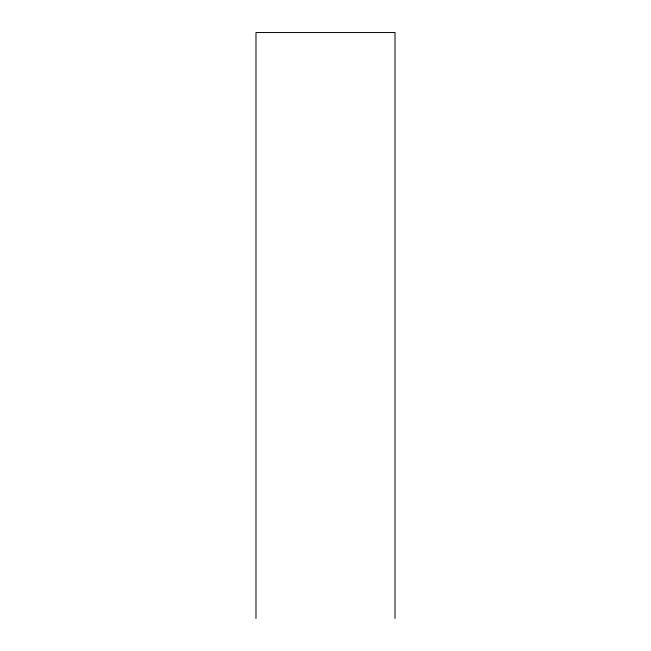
<?xml version="1.0" encoding="UTF-8"?>
<svg xmlns="http://www.w3.org/2000/svg" width="651" height="651" viewBox="0 0 651 651"><rect width="100%" height="100%" fill="white"/><g stroke="black" fill="none" stroke-linecap="round" stroke-linejoin="round"><path stroke-width="0.98" d="M395.019 618.45L395.019 32.55L255.981 32.55L255.981 618.45"/></g></svg>
